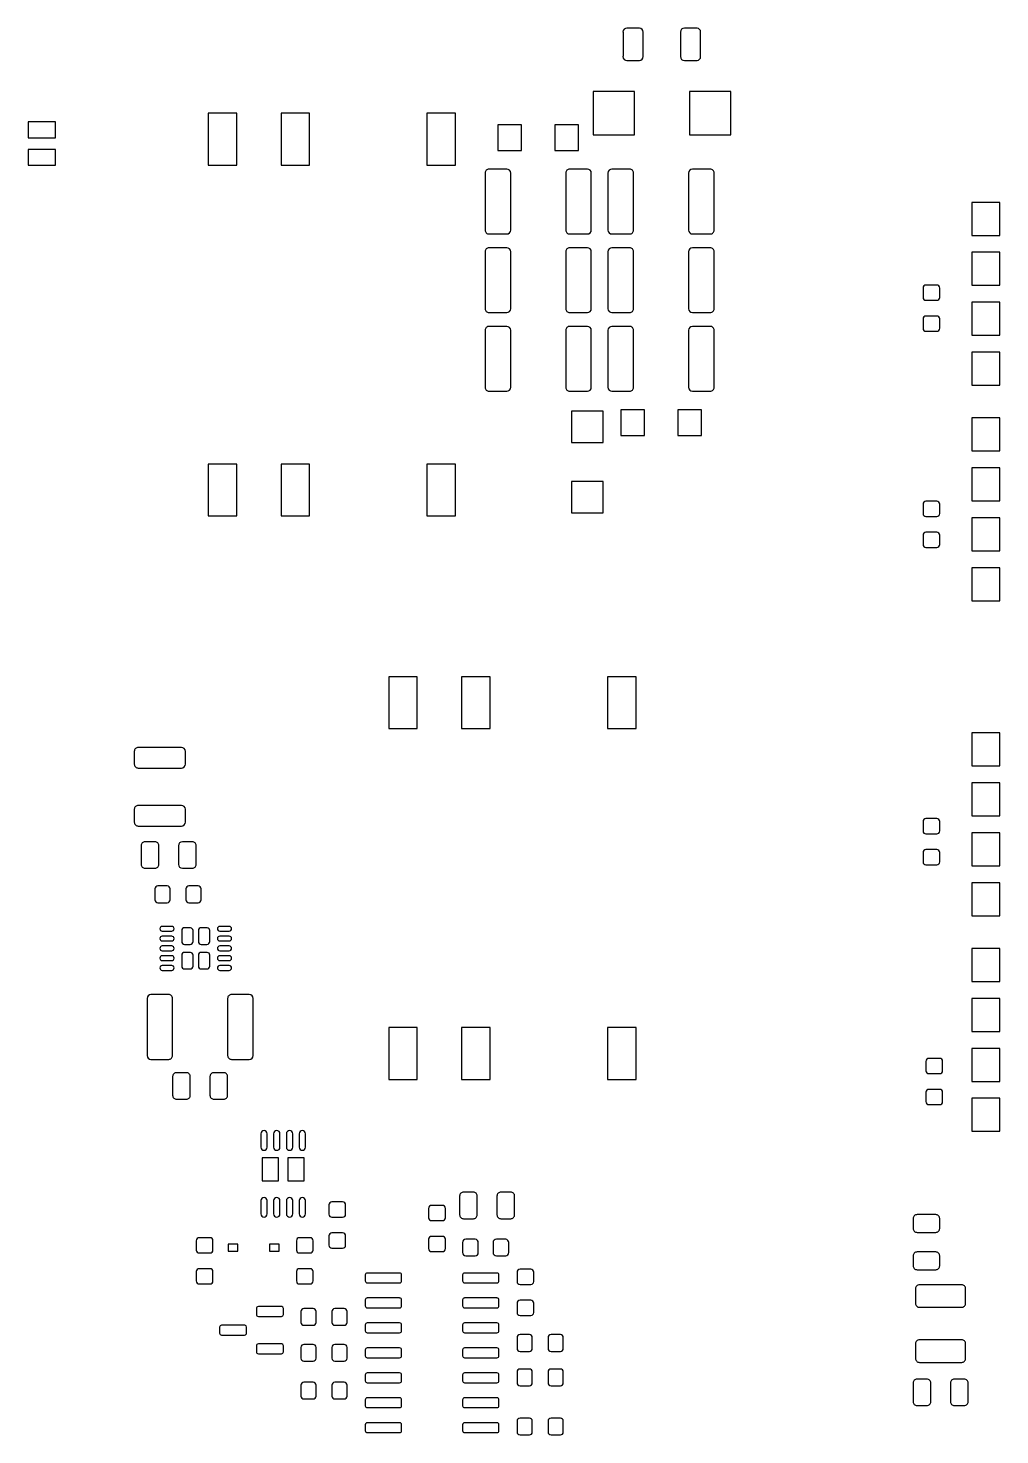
# Model space of a CAD drawing. Extents: x -210 to 210, y -160 to 160.
# Drawn here: x -102.7 to -53.3, y -81.5 to -9.9 of the extents above; entities that cross this region are included whole.
import ezdxf

# ---------------------------------------------------------------- set-up
doc = ezdxf.new("R2010")
doc.units = 0
doc.header["$MEASUREMENT"] = 0
doc.layers.get('0').update_dxf_attribs({"linetype": 'CONTINUOUS'})

msp = doc.modelspace()

# ---------------------------------------------------------------- linework, layer by layer
for points in [[(-71.612002, -9.925001), (-72.237998, -9.925001), (-72.237998, -9.925001, 0.41349), (-72.438003, -10.125), (-72.438003, -10.125), (-72.437002, -10.126), (-72.437002, -10.126), (-72.437002, -11.356), (-72.437002, -11.356, 0.023742), (-72.438003, -11.375), (-72.438003, -11.375, 0.413491), (-72.237998, -11.575), (-72.237998, -11.575), (-71.612002, -11.575), (-71.612002, -11.575), (-71.593003, -11.574), (-71.593003, -11.574, 0.385893), (-71.413003, -11.375), (-71.413003, -11.375), (-71.411997, -11.375), (-71.411997, -11.375), (-71.411997, -10.125), (-71.411997, -10.125), (-71.413003, -10.125), (-71.413003, -10.125, 0.385892), (-71.593003, -9.926), (-71.593003, -9.926), (-71.612002, -9.925001)], [(-68.686997, -9.925001), (-69.312998, -9.925001), (-69.312998, -9.925001, 0.413483), (-69.513003, -10.125), (-69.513003, -10.125), (-69.512002, -10.126), (-69.512002, -10.126), (-69.512002, -11.356), (-69.512002, -11.356, 0.023742), (-69.513003, -11.375), (-69.513003, -11.375, 0.413484), (-69.312998, -11.575), (-69.312998, -11.575), (-68.686997, -11.575), (-68.686997, -11.575), (-68.667998, -11.574), (-68.667998, -11.574, 0.385879), (-68.488003, -11.375), (-68.488003, -11.375), (-68.487002, -11.375), (-68.487002, -11.375), (-68.487002, -10.125), (-68.487002, -10.125), (-68.488003, -10.125), (-68.488003, -10.125, 0.385878), (-68.667998, -9.926), (-68.667998, -9.926), (-68.686997, -9.925001)], [(-78.148999, -17.3, 0.413628), (-78.349004, -17.100001), (-78.349004, -17.100001), (-79.25, -17.100001), (-79.25, -17.100001, 0.414801), (-79.449995, -17.3), (-79.449995, -17.3), (-79.449995, -20.199999), (-79.449995, -20.199999, 0.414802), (-79.25, -20.400001), (-79.25, -20.400001), (-78.349004, -20.400001), (-78.349004, -20.400001, 0.41363), (-78.148999, -20.199999), (-78.148999, -20.199999), (-78.148999, -17.3)], [(-74.049004, -17.3, 0.413476), (-74.248999, -17.100001), (-74.248999, -17.100001), (-75.15, -17.100001), (-75.15, -17.100001, 0.414944), (-75.35, -17.3), (-75.35, -17.3), (-75.35, -20.199999), (-75.35, -20.199999, 0.414948), (-75.15, -20.400001), (-75.15, -20.400001), (-74.248999, -20.400001), (-74.248999, -20.400001, 0.413478), (-74.049004, -20.199999), (-74.049004, -20.199999), (-74.049004, -17.3)], [(-71.900005, -17.3, 0.414944), (-72.1, -17.100001), (-72.1, -17.100001), (-73.000996, -17.100001), (-73.000996, -17.100001, 0.413491), (-73.201001, -17.3), (-73.201001, -17.3), (-73.201001, -20.199999), (-73.201001, -20.199999, 0.413492), (-73.000996, -20.400001), (-73.000996, -20.400001), (-72.1, -20.400001), (-72.1, -20.400001, 0.414948), (-71.900005, -20.199999), (-71.900005, -20.199999), (-71.900005, -17.3)], [(-67.801001, -17.3, 0.414951), (-68.001001, -17.100001), (-68.001001, -17.100001), (-68.902002, -17.100001), (-68.902002, -17.100001, 0.413476), (-69.101997, -17.3), (-69.101997, -17.3), (-69.101997, -20.199999), (-69.101997, -20.199999, 0.413478), (-68.902002, -20.400001), (-68.902002, -20.400001), (-68.001001, -20.400001), (-68.001001, -20.400001, 0.414955), (-67.801001, -20.199999), (-67.801001, -20.199999), (-67.801001, -17.3)], [(-78.148999, -21.3, 0.413628), (-78.349004, -21.1), (-78.349004, -21.1), (-79.25, -21.1), (-79.25, -21.1, 0.414801), (-79.449995, -21.3), (-79.449995, -21.3), (-79.449995, -24.2), (-79.449995, -24.2, 0.414801), (-79.25, -24.4), (-79.25, -24.4), (-78.349004, -24.4), (-78.349004, -24.4, 0.413628), (-78.148999, -24.2), (-78.148999, -24.2), (-78.148999, -21.3)], [(-74.049004, -21.3, 0.413475), (-74.248999, -21.1), (-74.248999, -21.1), (-75.15, -21.1), (-75.15, -21.1, 0.414948), (-75.35, -21.3), (-75.35, -21.3), (-75.35, -24.2), (-75.35, -24.2, 0.414944), (-75.15, -24.4), (-75.15, -24.4), (-74.248999, -24.4), (-74.248999, -24.4, 0.413478), (-74.049004, -24.2), (-74.049004, -24.2), (-74.049004, -21.3)], [(-71.900005, -21.3, 0.414948), (-72.1, -21.1), (-72.1, -21.1), (-73.000996, -21.1), (-73.000996, -21.1, 0.413489), (-73.201001, -21.3), (-73.201001, -21.3), (-73.201001, -24.2), (-73.201001, -24.2, 0.413492), (-73.000996, -24.4), (-73.000996, -24.4), (-72.1, -24.4), (-72.1, -24.4, 0.414944), (-71.900005, -24.2), (-71.900005, -24.2), (-71.900005, -21.3)], [(-67.801001, -21.3, 0.414955), (-68.001001, -21.1), (-68.001001, -21.1), (-68.902002, -21.1), (-68.902002, -21.1, 0.413475), (-69.101997, -21.3), (-69.101997, -21.3), (-69.101997, -24.2), (-69.101997, -24.2, 0.413478), (-68.902002, -24.4), (-68.902002, -24.4), (-68.001001, -24.4), (-68.001001, -24.4, 0.414951), (-67.801001, -24.2), (-67.801001, -24.2), (-67.801001, -21.3)], [(-56.325, -23.15, 0.415188), (-56.475, -23), (-56.475, -23), (-57.025, -23), (-57.025, -23, 0.415188), (-57.175, -23.15), (-57.175, -23.15), (-57.175, -23.625), (-57.175, -23.625, 0.413243), (-57.025, -23.775), (-57.025, -23.775), (-56.475, -23.775), (-56.475, -23.775, 0.413234), (-56.325, -23.625), (-56.325, -23.625), (-56.325, -23.15)], [(-56.325, -24.725, 0.415188), (-56.475, -24.575), (-56.475, -24.575), (-57.025, -24.575), (-57.025, -24.575, 0.415188), (-57.175, -24.725), (-57.175, -24.725), (-57.175, -25.2), (-57.175, -25.2, 0.413243), (-57.025, -25.35), (-57.025, -25.35), (-56.475, -25.35), (-56.475, -25.35, 0.413234), (-56.325, -25.2), (-56.325, -25.2), (-56.325, -24.725)], [(-78.148999, -25.3, 0.413628), (-78.349004, -25.1), (-78.349004, -25.1), (-79.25, -25.1), (-79.25, -25.1, 0.414801), (-79.449995, -25.3), (-79.449995, -25.3), (-79.449995, -28.2), (-79.449995, -28.2, 0.414801), (-79.25, -28.4), (-79.25, -28.4), (-78.349004, -28.4), (-78.349004, -28.4, 0.413628), (-78.148999, -28.2), (-78.148999, -28.2), (-78.148999, -25.3)], [(-74.049004, -25.3, 0.413478), (-74.248999, -25.1), (-74.248999, -25.1), (-75.15, -25.1), (-75.15, -25.1, 0.414944), (-75.35, -25.3), (-75.35, -25.3), (-75.35, -28.2), (-75.35, -28.2, 0.414944), (-75.15, -28.4), (-75.15, -28.4), (-74.248999, -28.4), (-74.248999, -28.4, 0.413475), (-74.049004, -28.2), (-74.049004, -28.2), (-74.049004, -25.3)], [(-71.900005, -25.3, 0.414944), (-72.1, -25.1), (-72.1, -25.1), (-73.000996, -25.1), (-73.000996, -25.1, 0.413492), (-73.201001, -25.3), (-73.201001, -25.3), (-73.201001, -28.2), (-73.201001, -28.2, 0.413489), (-73.000996, -28.4), (-73.000996, -28.4), (-72.1, -28.4), (-72.1, -28.4, 0.414944), (-71.900005, -28.2), (-71.900005, -28.2), (-71.900005, -25.3)], [(-67.801001, -25.3, 0.414951), (-68.001001, -25.1), (-68.001001, -25.1), (-68.902002, -25.1), (-68.902002, -25.1, 0.413478), (-69.101997, -25.3), (-69.101997, -25.3), (-69.101997, -28.2), (-69.101997, -28.2, 0.413475), (-68.902002, -28.4), (-68.902002, -28.4), (-68.001001, -28.4), (-68.001001, -28.4, 0.414951), (-67.801001, -28.2), (-67.801001, -28.2), (-67.801001, -25.3)], [(-56.325, -34.15, 0.415188), (-56.475, -33.999998), (-56.475, -33.999998), (-57.025, -33.999998), (-57.025, -33.999998, 0.415188), (-57.175, -34.15), (-57.175, -34.15), (-57.175, -34.625002), (-57.175, -34.625002, 0.413224), (-57.025, -34.775), (-57.025, -34.775), (-56.475, -34.775), (-56.475, -34.775, 0.413215), (-56.325, -34.625002), (-56.325, -34.625002), (-56.325, -34.15)], [(-56.325, -35.725002, 0.415193), (-56.475, -35.574998), (-56.475, -35.574998), (-57.025, -35.574998), (-57.025, -35.574998, 0.415193), (-57.175, -35.725002), (-57.175, -35.725002), (-57.175, -36.199998), (-57.175, -36.199998, 0.413243), (-57.025, -36.35), (-57.025, -36.35), (-56.475, -36.35), (-56.475, -36.35, 0.413234), (-56.325, -36.199998), (-56.325, -36.199998), (-56.325, -35.725002)], [(-94.7, -46.725, 0.414071), (-94.9, -46.525), (-94.9, -46.525), (-97.1, -46.525), (-97.1, -46.525, 0.414357), (-97.3, -46.725), (-97.3, -46.725), (-97.3, -47.375), (-97.3, -47.375, 0.414357), (-97.1, -47.575), (-97.1, -47.575), (-94.9, -47.575), (-94.9, -47.575, 0.414071), (-94.7, -47.375), (-94.7, -47.375), (-94.7, -46.725)], [(-94.7, -49.675, 0.414071), (-94.9, -49.475), (-94.9, -49.475), (-97.1, -49.475), (-97.1, -49.475, 0.414357), (-97.3, -49.675), (-97.3, -49.675), (-97.3, -50.325), (-97.3, -50.325, 0.414357), (-97.1, -50.525), (-97.1, -50.525), (-94.9, -50.525), (-94.9, -50.525, 0.414071), (-94.7, -50.325), (-94.7, -50.325), (-94.7, -49.675)], [(-56.325, -50.298999, 0.413234), (-56.475, -50.148999), (-56.475, -50.148999), (-57.025, -50.148999), (-57.025, -50.148999, 0.413243), (-57.175, -50.298999), (-57.175, -50.298999), (-57.175, -50.773999), (-57.175, -50.773999, 0.415188), (-57.025, -50.923999), (-57.025, -50.923999), (-56.475, -50.923999), (-56.475, -50.923999, 0.415188), (-56.325, -50.773999), (-56.325, -50.773999), (-56.325, -50.298999)], [(-96.05, -51.525, 0.414214), (-96.25, -51.325), (-96.25, -51.325), (-96.75, -51.325), (-96.75, -51.325, 0.414214), (-96.95, -51.525), (-96.95, -51.525), (-96.95, -52.460996), (-96.95, -52.460996, 0.017489), (-96.95, -52.475), (-96.95, -52.475, 0.414214), (-96.75, -52.675), (-96.75, -52.675), (-96.25, -52.675), (-96.25, -52.675, 0.414214), (-96.05, -52.475), (-96.05, -52.475, 0.017488), (-96.05, -52.460996), (-96.05, -52.460996), (-96.05, -51.525)], [(-94.15, -51.525, 0.414364), (-94.35, -51.325), (-94.35, -51.325), (-94.85, -51.325), (-94.85, -51.325, 0.414071), (-95.05, -51.525), (-95.05, -51.525), (-95.05, -52.460996), (-95.05, -52.460996, 0.01748), (-95.05, -52.475), (-95.05, -52.475, 0.414071), (-94.85, -52.675), (-94.85, -52.675), (-94.35, -52.675), (-94.35, -52.675, 0.414357), (-94.15, -52.475), (-94.15, -52.475, 0.017497), (-94.15, -52.460996), (-94.15, -52.460996), (-94.15, -51.525)], [(-56.325, -51.875, 0.415188), (-56.475, -51.725), (-56.475, -51.725), (-57.025, -51.725), (-57.025, -51.725, 0.415188), (-57.175, -51.875), (-57.175, -51.875), (-57.175, -52.35), (-57.175, -52.35, 0.413243), (-57.025, -52.5), (-57.025, -52.5), (-56.475, -52.5), (-56.475, -52.5, 0.413234), (-56.325, -52.35), (-56.325, -52.35), (-56.325, -51.875)], [(-95.475, -53.725, 0.415581), (-95.625, -53.575), (-95.625, -53.575), (-96.1, -53.575), (-96.1, -53.575, 0.414404), (-96.25, -53.725), (-96.25, -53.725), (-96.25, -54.275), (-96.25, -54.275, 0.412845), (-96.1, -54.425), (-96.1, -54.425), (-95.625, -54.425), (-95.625, -54.425, 0.414042), (-95.475, -54.275), (-95.475, -54.275), (-95.475, -53.725)], [(-93.9, -53.725, 0.415581), (-94.05, -53.575), (-94.05, -53.575), (-94.525, -53.575), (-94.525, -53.575, 0.414404), (-94.675, -53.725), (-94.675, -53.725), (-94.675, -54.275), (-94.675, -54.275, 0.412845), (-94.525, -54.425), (-94.525, -54.425), (-94.05, -54.425), (-94.05, -54.425, 0.414023), (-93.9, -54.275), (-93.9, -54.275), (-93.9, -53.725)], [(-95.394004, -55.87, 0.414214), (-95.274004, -55.75), (-95.274004, -55.75, 0.414214), (-95.394004, -55.63), (-95.394004, -55.63), (-95.88, -55.63), (-95.88, -55.63, 0.414214), (-96, -55.75), (-96, -55.75, 0.414214), (-95.88, -55.87), (-95.88, -55.87), (-95.394004, -55.87)], [(-94.455, -55.702002), (-94.745, -55.702002), (-94.745, -55.702002, 0.412383), (-94.889004, -55.845996), (-94.889004, -55.845996, 0.008562), (-94.889004, -55.851001), (-94.889004, -55.851001, 0.010258), (-94.889004, -55.856997), (-94.889004, -55.856997), (-94.887998, -55.858003), (-94.887998, -55.858003), (-94.887998, -56.383999), (-94.887998, -56.383999, 0.02835), (-94.889004, -56.401001), (-94.889004, -56.401001, 0.004987), (-94.889004, -56.403999), (-94.889004, -56.403999, 0.414214), (-94.743994, -56.547998), (-94.743994, -56.547998, 0.026149), (-94.728994, -56.547002), (-94.728994, -56.547002), (-94.470996, -56.547002), (-94.470996, -56.547002, 0.027596), (-94.455, -56.547998), (-94.455, -56.547998, 0.412817), (-94.310996, -56.403999), (-94.310996, -56.403999), (-94.310996, -55.845996), (-94.310996, -55.845996, 0.382264), (-94.44, -55.702998), (-94.44, -55.702998), (-94.455, -55.702002)], [(-93.605, -55.702002), (-93.895, -55.702002), (-93.895, -55.702002, 0.41258), (-94.039004, -55.845996), (-94.039004, -55.845996, 0.008562), (-94.039004, -55.851001), (-94.039004, -55.851001, 0.010258), (-94.039004, -55.856997), (-94.039004, -55.856997), (-94.037998, -55.858003), (-94.037998, -55.858003), (-94.037998, -56.383999), (-94.037998, -56.383999, 0.02835), (-94.039004, -56.401001), (-94.039004, -56.401001, 0.004987), (-94.039004, -56.403999), (-94.039004, -56.403999, 0.414214), (-93.893994, -56.547998), (-93.893994, -56.547998, 0.026134), (-93.879004, -56.547002), (-93.879004, -56.547002), (-93.620996, -56.547002), (-93.620996, -56.547002, 0.027596), (-93.605, -56.547998), (-93.605, -56.547998, 0.41259), (-93.460996, -56.403999), (-93.460996, -56.403999), (-93.460996, -55.845996), (-93.460996, -55.845996, 0.382063), (-93.59, -55.702998), (-93.59, -55.702998), (-93.605, -55.702002)], [(-92.469004, -55.87, 0.414214), (-92.349004, -55.75), (-92.349004, -55.75, 0.414214), (-92.469004, -55.63), (-92.469004, -55.63), (-92.955, -55.63), (-92.955, -55.63, 0.414214), (-93.075, -55.75), (-93.075, -55.75, 0.414214), (-92.955, -55.87), (-92.955, -55.87), (-92.469004, -55.87)], [(-95.394004, -56.37, 0.414214), (-95.274004, -56.25), (-95.274004, -56.25, 0.414214), (-95.394004, -56.13), (-95.394004, -56.13), (-95.88, -56.13), (-95.88, -56.13, 0.414214), (-96, -56.25), (-96, -56.25, 0.414214), (-95.88, -56.37), (-95.88, -56.37), (-95.394004, -56.37)], [(-92.469004, -56.37, 0.414214), (-92.349004, -56.25), (-92.349004, -56.25, 0.414214), (-92.469004, -56.13), (-92.469004, -56.13), (-92.955, -56.13), (-92.955, -56.13, 0.414214), (-93.075, -56.25), (-93.075, -56.25, 0.414214), (-92.955, -56.37), (-92.955, -56.37), (-92.469004, -56.37)], [(-95.394004, -56.868999, 0.414214), (-95.274004, -56.748999), (-95.274004, -56.748999, 0.414214), (-95.394004, -56.628999), (-95.394004, -56.628999), (-95.88, -56.628999), (-95.88, -56.628999, 0.414214), (-96, -56.748999), (-96, -56.748999, 0.414214), (-95.88, -56.868999), (-95.88, -56.868999), (-95.394004, -56.868999)], [(-95.394004, -57.368999, 0.414214), (-95.274004, -57.248999), (-95.274004, -57.248999, 0.414214), (-95.394004, -57.128999), (-95.394004, -57.128999), (-95.88, -57.128999), (-95.88, -57.128999, 0.414214), (-96, -57.248999), (-96, -57.248999, 0.414214), (-95.88, -57.368999), (-95.88, -57.368999), (-95.394004, -57.368999)], [(-94.455, -56.952002), (-94.743994, -56.952002), (-94.743994, -56.952002), (-94.743994, -56.952998), (-94.743994, -56.952998), (-94.745, -56.952998), (-94.745, -56.952998, 0.412383), (-94.889004, -57.096997), (-94.889004, -57.096997, 0.010274), (-94.889004, -57.103003), (-94.889004, -57.103003, 0.008545), (-94.889004, -57.107998), (-94.889004, -57.107998), (-94.887998, -57.108999), (-94.887998, -57.108999), (-94.887998, -57.635), (-94.887998, -57.635, 0.02856), (-94.889004, -57.652002), (-94.889004, -57.652002, 0.003346), (-94.889004, -57.653999), (-94.889004, -57.653999, 0.415852), (-94.743994, -57.797998), (-94.743994, -57.797998), (-94.455, -57.797998), (-94.455, -57.797998, 0.412817), (-94.310996, -57.653999), (-94.310996, -57.653999), (-94.310996, -57.096997), (-94.310996, -57.096997, 0.382419), (-94.44, -56.953999), (-94.44, -56.953999), (-94.455, -56.952998), (-94.455, -56.952998), (-94.455, -56.952002)], [(-93.605, -56.952002), (-93.893994, -56.952002), (-93.893994, -56.952002), (-93.893994, -56.952998), (-93.893994, -56.952998), (-93.895, -56.952998), (-93.895, -56.952998, 0.41258), (-94.039004, -57.096997), (-94.039004, -57.096997, 0.010274), (-94.039004, -57.103003), (-94.039004, -57.103003, 0.008545), (-94.039004, -57.107998), (-94.039004, -57.107998), (-94.037998, -57.108999), (-94.037998, -57.108999), (-94.037998, -57.635), (-94.037998, -57.635, 0.028542), (-94.039004, -57.652002), (-94.039004, -57.652002, 0.003344), (-94.039004, -57.653999), (-94.039004, -57.653999, 0.415852), (-93.893994, -57.797998), (-93.893994, -57.797998), (-93.605, -57.797998), (-93.605, -57.797998, 0.41259), (-93.460996, -57.653999), (-93.460996, -57.653999), (-93.460996, -57.096997), (-93.460996, -57.096997, 0.382237), (-93.59, -56.953999), (-93.59, -56.953999), (-93.605, -56.952998), (-93.605, -56.952998), (-93.605, -56.952002)], [(-92.469004, -56.868999, 0.414214), (-92.349004, -56.748999), (-92.349004, -56.748999, 0.414214), (-92.469004, -56.628999), (-92.469004, -56.628999), (-92.955, -56.628999), (-92.955, -56.628999, 0.414214), (-93.075, -56.748999), (-93.075, -56.748999, 0.414214), (-92.955, -56.868999), (-92.955, -56.868999), (-92.469004, -56.868999)], [(-92.469004, -57.368999, 0.414214), (-92.349004, -57.248999), (-92.349004, -57.248999, 0.414214), (-92.469004, -57.128999), (-92.469004, -57.128999), (-92.955, -57.128999), (-92.955, -57.128999, 0.414214), (-93.075, -57.248999), (-93.075, -57.248999, 0.414214), (-92.955, -57.368999), (-92.955, -57.368999), (-92.469004, -57.368999)], [(-95.394004, -57.868999, 0.414214), (-95.274004, -57.748999), (-95.274004, -57.748999, 0.414214), (-95.394004, -57.628999), (-95.394004, -57.628999), (-95.88, -57.628999), (-95.88, -57.628999, 0.414214), (-96, -57.748999), (-96, -57.748999, 0.414214), (-95.88, -57.868999), (-95.88, -57.868999), (-95.394004, -57.868999)], [(-92.469004, -57.868999, 0.414214), (-92.349004, -57.748999), (-92.349004, -57.748999, 0.414214), (-92.469004, -57.628999), (-92.469004, -57.628999), (-92.955, -57.628999), (-92.955, -57.628999, 0.414214), (-93.075, -57.748999), (-93.075, -57.748999, 0.414214), (-92.955, -57.868999), (-92.955, -57.868999), (-92.469004, -57.868999)], [(-95.35, -59.3, 0.414808), (-95.55, -59.1), (-95.55, -59.1), (-96.450996, -59.1), (-96.450996, -59.1, 0.413635), (-96.651006, -59.3), (-96.651006, -59.3), (-96.651006, -62.2), (-96.651006, -62.2, 0.413635), (-96.450996, -62.4), (-96.450996, -62.4), (-95.55, -62.4), (-95.55, -62.4, 0.414808), (-95.35, -62.2), (-95.35, -62.2), (-95.35, -59.3)], [(-91.248994, -59.3, 0.413478), (-91.449004, -59.1), (-91.449004, -59.1), (-92.35, -59.1), (-92.35, -59.1, 0.414958), (-92.55, -59.3), (-92.55, -59.3), (-92.55, -62.2), (-92.55, -62.2, 0.414951), (-92.35, -62.4), (-92.35, -62.4), (-91.449004, -62.4), (-91.449004, -62.4, 0.413478), (-91.248994, -62.2), (-91.248994, -62.2), (-91.248994, -59.3)], [(-56.175, -62.5, 0.415188), (-56.325, -62.35), (-56.325, -62.35), (-56.875, -62.35), (-56.875, -62.35, 0.415188), (-57.025, -62.5), (-57.025, -62.5), (-57.025, -62.974995), (-57.025, -62.974995, 0.413243), (-56.875, -63.125), (-56.875, -63.125), (-56.325, -63.125), (-56.325, -63.125, 0.413253), (-56.175, -62.974995), (-56.175, -62.974995), (-56.175, -62.5)], [(-94.45, -63.275, 0.414214), (-94.65, -63.075), (-94.65, -63.075), (-95.15, -63.075), (-95.15, -63.075, 0.414214), (-95.35, -63.275), (-95.35, -63.275), (-95.35, -64.211006), (-95.35, -64.211006, 0.017482), (-95.35, -64.225005), (-95.35, -64.225005, 0.414214), (-95.15, -64.425), (-95.15, -64.425), (-94.65, -64.425), (-94.65, -64.425, 0.414214), (-94.45, -64.225005), (-94.45, -64.225005, 0.017483), (-94.45, -64.211006), (-94.45, -64.211006), (-94.45, -63.275)], [(-92.55, -63.275, 0.414214), (-92.75, -63.075), (-92.75, -63.075), (-93.25, -63.075), (-93.25, -63.075, 0.414214), (-93.45, -63.275), (-93.45, -63.275), (-93.45, -64.211006), (-93.45, -64.211006, 0.017483), (-93.45, -64.225005), (-93.45, -64.225005, 0.414214), (-93.25, -64.425), (-93.25, -64.425), (-92.75, -64.425), (-92.75, -64.425, 0.414214), (-92.55, -64.225005), (-92.55, -64.225005, 0.017482), (-92.55, -64.211006), (-92.55, -64.211006), (-92.55, -63.275)], [(-56.175, -64.075, 0.415198), (-56.325, -63.925), (-56.325, -63.925), (-56.875, -63.925), (-56.875, -63.925, 0.415198), (-57.025, -64.075), (-57.025, -64.075), (-57.025, -64.549995), (-57.025, -64.549995, 0.413243), (-56.875, -64.7), (-56.875, -64.7), (-56.325, -64.7), (-56.325, -64.7, 0.413253), (-56.175, -64.549995), (-56.175, -64.549995), (-56.175, -64.075)], [(-90.54, -66.184995, 0.414214), (-90.7, -66.024995), (-90.7, -66.024995, 0.414214), (-90.86, -66.184995), (-90.86, -66.184995), (-90.86, -66.864995), (-90.86, -66.864995, 0.414214), (-90.7, -67.025), (-90.7, -67.025, 0.414214), (-90.54, -66.864995), (-90.54, -66.864995), (-90.54, -66.184995)], [(-89.89, -66.184995, 0.414214), (-90.05, -66.024995), (-90.05, -66.024995, 0.414214), (-90.21, -66.184995), (-90.21, -66.184995), (-90.21, -66.864995), (-90.21, -66.864995, 0.414214), (-90.05, -67.025), (-90.05, -67.025, 0.414214), (-89.89, -66.864995), (-89.89, -66.864995), (-89.89, -66.184995)], [(-89.24, -66.184995, 0.414214), (-89.4, -66.024995), (-89.4, -66.024995, 0.414214), (-89.56, -66.184995), (-89.56, -66.184995), (-89.56, -66.864995), (-89.56, -66.864995, 0.414214), (-89.4, -67.025), (-89.4, -67.025, 0.414214), (-89.24, -66.864995), (-89.24, -66.864995), (-89.24, -66.184995)], [(-88.59, -66.184995, 0.414214), (-88.75, -66.024995), (-88.75, -66.024995, 0.414214), (-88.91, -66.184995), (-88.91, -66.184995), (-88.91, -66.864995), (-88.91, -66.864995, 0.414214), (-88.75, -67.025), (-88.75, -67.025, 0.414214), (-88.59, -66.864995), (-88.59, -66.864995), (-88.59, -66.184995)], [(-90.54, -69.585005, 0.414214), (-90.7, -69.425), (-90.7, -69.425, 0.414214), (-90.86, -69.585005), (-90.86, -69.585005), (-90.86, -70.265005), (-90.86, -70.265005, 0.414214), (-90.7, -70.424995), (-90.7, -70.424995, 0.414214), (-90.54, -70.265005), (-90.54, -70.265005), (-90.54, -69.585005)], [(-89.89, -69.585005, 0.414214), (-90.05, -69.425), (-90.05, -69.425, 0.414214), (-90.21, -69.585005), (-90.21, -69.585005), (-90.21, -70.265005), (-90.21, -70.265005, 0.414214), (-90.05, -70.424995), (-90.05, -70.424995, 0.414214), (-89.89, -70.265005), (-89.89, -70.265005), (-89.89, -69.585005)], [(-89.24, -69.585005, 0.414214), (-89.4, -69.425), (-89.4, -69.425, 0.414214), (-89.56, -69.585005), (-89.56, -69.585005), (-89.56, -70.265005), (-89.56, -70.265005, 0.414214), (-89.4, -70.424995), (-89.4, -70.424995, 0.414214), (-89.24, -70.265005), (-89.24, -70.265005), (-89.24, -69.585005)], [(-88.59, -69.585005, 0.414214), (-88.75, -69.425), (-88.75, -69.425, 0.414214), (-88.91, -69.585005), (-88.91, -69.585005), (-88.91, -70.265005), (-88.91, -70.265005, 0.414214), (-88.75, -70.424995), (-88.75, -70.424995, 0.414214), (-88.59, -70.265005), (-88.59, -70.265005), (-88.59, -69.585005)], [(-79.850005, -69.355005, 0.414371), (-80.05, -69.155), (-80.05, -69.155), (-80.55, -69.155), (-80.55, -69.155, 0.414214), (-80.750005, -69.355005), (-80.750005, -69.355005), (-80.750005, -70.290996), (-80.750005, -70.290996, 0.017483), (-80.750005, -70.304995), (-80.750005, -70.304995, 0.414214), (-80.55, -70.505), (-80.55, -70.505), (-80.05, -70.505), (-80.05, -70.505, 0.414371), (-79.850005, -70.304995), (-79.850005, -70.304995, 0.017492), (-79.850005, -70.290996), (-79.850005, -70.290996), (-79.850005, -69.355005)], [(-77.95, -69.355005, 0.414214), (-78.149995, -69.155), (-78.149995, -69.155), (-78.65, -69.155), (-78.65, -69.155, 0.414214), (-78.85, -69.355005), (-78.85, -69.355005), (-78.85, -70.290996), (-78.85, -70.290996, 0.017483), (-78.85, -70.304995), (-78.85, -70.304995, 0.414214), (-78.65, -70.505), (-78.65, -70.505), (-78.149995, -70.505), (-78.149995, -70.505, 0.414214), (-77.95, -70.304995), (-77.95, -70.304995, 0.017483), (-77.95, -70.290996), (-77.95, -70.290996), (-77.95, -69.355005)], [(-86.55, -69.804995, 0.415188), (-86.7, -69.655), (-86.7, -69.655), (-87.25, -69.655), (-87.25, -69.655, 0.415169), (-87.4, -69.804995), (-87.4, -69.804995), (-87.4, -70.28), (-87.4, -70.28, 0.413224), (-87.25, -70.430005), (-87.25, -70.430005), (-86.7, -70.430005), (-86.7, -70.430005, 0.413224), (-86.55, -70.28), (-86.55, -70.28), (-86.55, -69.804995)], [(-81.474995, -69.980005, 0.415178), (-81.625, -69.83), (-81.625, -69.83), (-82.175, -69.83), (-82.175, -69.83, 0.415188), (-82.325, -69.980005), (-82.325, -69.980005), (-82.325, -70.455), (-82.325, -70.455, 0.413224), (-82.175, -70.605), (-82.175, -70.605), (-81.625, -70.605), (-81.625, -70.605, 0.413224), (-81.474995, -70.455), (-81.474995, -70.455), (-81.474995, -69.980005)], [(-56.325, -70.5, 0.414214), (-56.525, -70.3), (-56.525, -70.3), (-57.475, -70.3), (-57.475, -70.3, 0.414214), (-57.675, -70.5), (-57.675, -70.5), (-57.675, -71), (-57.675, -71, 0.414214), (-57.475, -71.2), (-57.475, -71.2), (-56.525, -71.2), (-56.525, -71.2, 0.414214), (-56.325, -71), (-56.325, -71), (-56.325, -70.5)], [(-93.3, -71.625, 0.415389), (-93.45, -71.475), (-93.45, -71.475), (-94, -71.475), (-94, -71.475, 0.414997), (-94.15, -71.625), (-94.15, -71.625), (-94.15, -72.1), (-94.15, -72.1, 0.413044), (-94, -72.25), (-94, -72.25), (-93.45, -72.25), (-93.45, -72.25, 0.413424), (-93.3, -72.1), (-93.3, -72.1), (-93.3, -71.625)], [(-88.2, -71.625, 0.415016), (-88.35, -71.475), (-88.35, -71.475), (-88.9, -71.475), (-88.9, -71.475, 0.415389), (-89.05, -71.625), (-89.05, -71.625), (-89.05, -72.1), (-89.05, -72.1, 0.413424), (-88.9, -72.25), (-88.9, -72.25), (-88.35, -72.25), (-88.35, -72.25, 0.413044), (-88.2, -72.1), (-88.2, -72.1), (-88.2, -71.625)], [(-86.55, -71.379995, 0.415188), (-86.7, -71.23), (-86.7, -71.23), (-87.25, -71.23), (-87.25, -71.23, 0.415169), (-87.4, -71.379995), (-87.4, -71.379995), (-87.4, -71.855), (-87.4, -71.855, 0.413224), (-87.25, -72.004995), (-87.25, -72.004995), (-86.7, -72.004995), (-86.7, -72.004995, 0.413224), (-86.55, -71.855), (-86.55, -71.855), (-86.55, -71.379995)], [(-81.474995, -71.555005, 0.415178), (-81.625, -71.405), (-81.625, -71.405), (-82.175, -71.405), (-82.175, -71.405, 0.415188), (-82.325, -71.555005), (-82.325, -71.555005), (-82.325, -72.03), (-82.325, -72.03, 0.413224), (-82.175, -72.180005), (-82.175, -72.180005), (-81.625, -72.180005), (-81.625, -72.180005, 0.413224), (-81.474995, -72.03), (-81.474995, -72.03), (-81.474995, -71.555005)], [(-79.974004, -71.549995), (-80.425, -71.549995), (-80.425, -71.549995, 0.412715), (-80.6, -71.725005), (-80.6, -71.725005), (-80.599004, -71.726001), (-80.599004, -71.726001), (-80.599004, -72.212002), (-80.599004, -72.212002, 0.018553), (-80.599004, -72.224995), (-80.599004, -72.224995, 0.41271), (-80.425, -72.399995), (-80.425, -72.399995), (-79.974004, -72.399995), (-79.974004, -72.399995), (-79.954995, -72.398999), (-79.954995, -72.398999, 0.382545), (-79.8, -72.224995), (-79.8, -72.224995), (-79.798994, -72.224995), (-79.798994, -72.224995), (-79.798994, -71.725005), (-79.798994, -71.725005), (-79.8, -71.725005), (-79.8, -71.725005, 0.382545), (-79.954995, -71.551001), (-79.954995, -71.551001), (-79.974004, -71.549995)], [(-78.423999, -71.549995), (-78.875, -71.549995), (-78.875, -71.549995, 0.412544), (-79.049995, -71.725005), (-79.049995, -71.725005), (-79.048999, -71.726001), (-79.048999, -71.726001), (-79.048999, -72.212002), (-79.048999, -72.212002, 0.018543), (-79.048999, -72.224995), (-79.048999, -72.224995, 0.412555), (-78.875, -72.399995), (-78.875, -72.399995), (-78.423999, -72.399995), (-78.423999, -72.399995), (-78.405, -72.398999), (-78.405, -72.398999, 0.38272), (-78.25, -72.224995), (-78.25, -72.224995), (-78.248999, -72.224995), (-78.248999, -72.224995), (-78.248999, -71.725005), (-78.248999, -71.725005), (-78.25, -71.725005), (-78.25, -71.725005, 0.38272), (-78.405, -71.551001), (-78.405, -71.551001), (-78.423999, -71.549995)], [(-56.325, -72.399995, 0.414214), (-56.525, -72.2), (-56.525, -72.2), (-57.475, -72.2), (-57.475, -72.2, 0.414214), (-57.675, -72.399995), (-57.675, -72.399995), (-57.675, -72.899995), (-57.675, -72.899995, 0.414214), (-57.475, -73.1), (-57.475, -73.1), (-56.525, -73.1), (-56.525, -73.1, 0.414214), (-56.325, -72.899995), (-56.325, -72.899995), (-56.325, -72.399995)], [(-93.3, -73.2, 0.415399), (-93.45, -73.05), (-93.45, -73.05), (-94, -73.05), (-94, -73.05, 0.414987), (-94.15, -73.2), (-94.15, -73.2), (-94.15, -73.675), (-94.15, -73.675, 0.413044), (-94, -73.825), (-94, -73.825), (-93.45, -73.825), (-93.45, -73.825, 0.413424), (-93.3, -73.675), (-93.3, -73.675), (-93.3, -73.2)], [(-88.2, -73.2, 0.415006), (-88.35, -73.05), (-88.35, -73.05), (-88.9, -73.05), (-88.9, -73.05, 0.415399), (-89.05, -73.2), (-89.05, -73.2), (-89.05, -73.675), (-89.05, -73.675, 0.413424), (-88.9, -73.825), (-88.9, -73.825), (-88.35, -73.825), (-88.35, -73.825, 0.413044), (-88.2, -73.675), (-88.2, -73.675), (-88.2, -73.2)], [(-83.8, -73.27), (-85.45, -73.27), (-85.45, -73.27), (-85.45, -73.271001), (-85.45, -73.271001, 0.414199), (-85.55, -73.37), (-85.55, -73.37), (-85.55, -73.661001), (-85.55, -73.661001, 0.022462), (-85.55, -73.67), (-85.55, -73.67, 0.414214), (-85.45, -73.771001), (-85.45, -73.771001), (-85.449004, -73.77), (-85.449004, -73.77), (-83.801006, -73.77), (-83.801006, -73.77), (-83.8, -73.771001), (-83.8, -73.771001, 0.414214), (-83.699004, -73.67), (-83.699004, -73.67, 0.02249), (-83.7, -73.661001), (-83.7, -73.661001), (-83.7, -73.37), (-83.7, -73.37, 0.414228), (-83.8, -73.271001), (-83.8, -73.271001), (-83.8, -73.27)], [(-78.85, -73.27), (-80.5, -73.27), (-80.5, -73.27), (-80.5, -73.271001), (-80.5, -73.271001, 0.413941), (-80.6, -73.37), (-80.6, -73.37), (-80.6, -73.661001), (-80.6, -73.661001, 0.022441), (-80.6, -73.67), (-80.6, -73.67, 0.413929), (-80.5, -73.771001), (-80.5, -73.771001), (-80.498999, -73.77), (-80.498999, -73.77), (-78.851001, -73.77), (-78.851001, -73.77), (-78.85, -73.771001), (-78.85, -73.771001, 0.414539), (-78.748999, -73.67), (-78.748999, -73.67, 0.022512), (-78.75, -73.661001), (-78.75, -73.661001), (-78.75, -73.37), (-78.75, -73.37, 0.414516), (-78.85, -73.271001), (-78.85, -73.271001), (-78.85, -73.27)], [(-76.975005, -73.23, 0.41538), (-77.125, -73.080005), (-77.125, -73.080005), (-77.675, -73.080005), (-77.675, -73.080005, 0.415006), (-77.825, -73.23), (-77.825, -73.23), (-77.825, -73.705005), (-77.825, -73.705005, 0.413034), (-77.675, -73.855), (-77.675, -73.855), (-77.125, -73.855), (-77.125, -73.855, 0.413414), (-76.975005, -73.705005), (-76.975005, -73.705005), (-76.975005, -73.23)], [(-55.005, -74.065, 0.414214), (-55.205, -73.864995), (-55.205, -73.864995), (-57.355, -73.864995), (-57.355, -73.864995, 0.414214), (-57.555, -74.065), (-57.555, -74.065), (-57.555, -74.815), (-57.555, -74.815, 0.414214), (-57.355, -75.015), (-57.355, -75.015), (-55.205, -75.015), (-55.205, -75.015, 0.414214), (-55.005, -74.815), (-55.005, -74.815), (-55.005, -74.065)], [(-89.812002, -74.975), (-90.986992, -74.975), (-90.986992, -74.975), (-90.986992, -74.975996), (-90.986992, -74.975996), (-90.987998, -74.975996), (-90.987998, -74.975996, 0.414214), (-91.087998, -75.076001), (-91.087998, -75.076001), (-91.087002, -75.076997), (-91.087002, -75.076997), (-91.087002, -75.361997), (-91.087002, -75.361997, 0.034968), (-91.087998, -75.375996), (-91.087998, -75.375996, 0.414242), (-90.986992, -75.475996), (-90.986992, -75.475996, 0.022584), (-90.977998, -75.475), (-90.977998, -75.475), (-89.812002, -75.475), (-89.812002, -75.475, 0.411285), (-89.712998, -75.375996), (-89.712998, -75.375996), (-89.712998, -75.375), (-89.712998, -75.375), (-89.712002, -75.375), (-89.712002, -75.375), (-89.712002, -75.075), (-89.712002, -75.075), (-89.712998, -75.075), (-89.712998, -75.075, 0.362168), (-89.795, -74.977002), (-89.795, -74.977002), (-89.812002, -74.975996), (-89.812002, -74.975996), (-89.812002, -74.975)], [(-88.05, -75.23, 0.415399), (-88.2, -75.08), (-88.2, -75.08), (-88.675, -75.08), (-88.675, -75.08, 0.414605), (-88.825, -75.23), (-88.825, -75.23), (-88.825, -75.779995), (-88.825, -75.779995, 0.413044), (-88.675, -75.93), (-88.675, -75.93), (-88.2, -75.93), (-88.2, -75.93, 0.413842), (-88.05, -75.779995), (-88.05, -75.779995), (-88.05, -75.23)], [(-86.475, -75.23, 0.415399), (-86.625, -75.08), (-86.625, -75.08), (-87.1, -75.08), (-87.1, -75.08, 0.414605), (-87.25, -75.23), (-87.25, -75.23), (-87.25, -75.779995), (-87.25, -75.779995, 0.413044), (-87.1, -75.93), (-87.1, -75.93), (-86.625, -75.93), (-86.625, -75.93, 0.413842), (-86.475, -75.779995), (-86.475, -75.779995), (-86.475, -75.23)], [(-83.8, -74.539995), (-85.45, -74.539995), (-85.45, -74.539995), (-85.45, -74.541001), (-85.45, -74.541001, 0.414214), (-85.55, -74.64), (-85.55, -74.64), (-85.55, -74.931001), (-85.55, -74.931001, 0.022474), (-85.55, -74.940005), (-85.55, -74.940005, 0.414214), (-85.45, -75.041006), (-85.45, -75.041006), (-85.449004, -75.04), (-85.449004, -75.04), (-83.801006, -75.04), (-83.801006, -75.04), (-83.8, -75.041006), (-83.8, -75.041006, 0.414214), (-83.699004, -74.940005), (-83.699004, -74.940005, 0.022502), (-83.7, -74.931001), (-83.7, -74.931001), (-83.7, -74.64), (-83.7, -74.64, 0.414242), (-83.8, -74.541001), (-83.8, -74.541001), (-83.8, -74.539995)], [(-78.85, -74.539995), (-80.5, -74.539995), (-80.5, -74.539995), (-80.5, -74.541001), (-80.5, -74.541001, 0.413926), (-80.6, -74.64), (-80.6, -74.64), (-80.6, -74.931001), (-80.6, -74.931001, 0.022453), (-80.6, -74.940005), (-80.6, -74.940005, 0.413901), (-80.5, -75.041006), (-80.5, -75.041006), (-80.498999, -75.04), (-80.498999, -75.04), (-78.851001, -75.04), (-78.851001, -75.04), (-78.85, -75.041006), (-78.85, -75.041006, 0.414511), (-78.748999, -74.940005), (-78.748999, -74.940005, 0.022524), (-78.75, -74.931001), (-78.75, -74.931001), (-78.75, -74.64), (-78.75, -74.64, 0.41453), (-78.85, -74.541001), (-78.85, -74.541001), (-78.85, -74.539995)], [(-76.975005, -74.805, 0.41538), (-77.125, -74.654995), (-77.125, -74.654995), (-77.675, -74.654995), (-77.675, -74.654995, 0.414997), (-77.825, -74.805), (-77.825, -74.805), (-77.825, -75.280005), (-77.825, -75.280005, 0.413034), (-77.675, -75.43), (-77.675, -75.43), (-77.125, -75.43), (-77.125, -75.43, 0.413414), (-76.975005, -75.280005), (-76.975005, -75.280005), (-76.975005, -74.805)], [(-83.8, -75.81), (-85.45, -75.81), (-85.45, -75.81), (-85.45, -75.811001), (-85.45, -75.811001, 0.414199), (-85.55, -75.91), (-85.55, -75.91), (-85.55, -76.201001), (-85.55, -76.201001, 0.022462), (-85.55, -76.21), (-85.55, -76.21, 0.414214), (-85.45, -76.311001), (-85.45, -76.311001), (-85.449004, -76.31), (-85.449004, -76.31), (-83.801006, -76.31), (-83.801006, -76.31), (-83.8, -76.311001), (-83.8, -76.311001, 0.414214), (-83.699004, -76.21), (-83.699004, -76.21, 0.02249), (-83.7, -76.201001), (-83.7, -76.201001), (-83.7, -75.91), (-83.7, -75.91, 0.414228), (-83.8, -75.811001), (-83.8, -75.811001), (-83.8, -75.81)], [(-78.85, -75.81), (-80.5, -75.81), (-80.5, -75.81), (-80.5, -75.811001), (-80.5, -75.811001, 0.413941), (-80.6, -75.91), (-80.6, -75.91), (-80.6, -76.201001), (-80.6, -76.201001, 0.022441), (-80.6, -76.21), (-80.6, -76.21, 0.413929), (-80.5, -76.311001), (-80.5, -76.311001), (-80.498999, -76.31), (-80.498999, -76.31), (-78.851001, -76.31), (-78.851001, -76.31), (-78.85, -76.311001), (-78.85, -76.311001, 0.414539), (-78.748999, -76.21), (-78.748999, -76.21, 0.022512), (-78.75, -76.201001), (-78.75, -76.201001), (-78.75, -75.91), (-78.75, -75.91, 0.414501), (-78.85, -75.811001), (-78.85, -75.811001), (-78.85, -75.81)], [(-91.687002, -75.925), (-92.862002, -75.925), (-92.862002, -75.925), (-92.862002, -75.925996), (-92.862002, -75.925996), (-92.862998, -75.925996), (-92.862998, -75.925996, 0.414214), (-92.962998, -76.026001), (-92.962998, -76.026001), (-92.961992, -76.026997), (-92.961992, -76.026997), (-92.961992, -76.311997), (-92.961992, -76.311997, 0.032495), (-92.962998, -76.325), (-92.962998, -76.325, 0.417119), (-92.862002, -76.426001), (-92.862002, -76.426001, 0.022609), (-92.852998, -76.425), (-92.852998, -76.425), (-91.687002, -76.425), (-91.687002, -76.425, 0.411285), (-91.587998, -76.325996), (-91.587998, -76.325996), (-91.587998, -76.325), (-91.587998, -76.325), (-91.587002, -76.325), (-91.587002, -76.325), (-91.587002, -76.025), (-91.587002, -76.025), (-91.587998, -76.025), (-91.587998, -76.025, 0.362193), (-91.67, -75.926997), (-91.67, -75.926997), (-91.687002, -75.925996), (-91.687002, -75.925996), (-91.687002, -75.925)], [(-77.05, -76.555, 0.41559), (-77.200005, -76.404995), (-77.200005, -76.404995), (-77.675, -76.404995), (-77.675, -76.404995, 0.414404), (-77.825, -76.555), (-77.825, -76.555), (-77.825, -77.105), (-77.825, -77.105, 0.412845), (-77.675, -77.255005), (-77.675, -77.255005), (-77.200005, -77.255005), (-77.200005, -77.255005, 0.414023), (-77.05, -77.105), (-77.05, -77.105), (-77.05, -76.555)], [(-75.475, -76.555, 0.415571), (-75.625, -76.404995), (-75.625, -76.404995), (-76.1, -76.404995), (-76.1, -76.404995, 0.414404), (-76.25, -76.555), (-76.25, -76.555), (-76.25, -77.105), (-76.25, -77.105, 0.412845), (-76.1, -77.255005), (-76.1, -77.255005), (-75.625, -77.255005), (-75.625, -77.255005, 0.414013), (-75.475, -77.105), (-75.475, -77.105), (-75.475, -76.555)], [(-89.812002, -76.875), (-90.986992, -76.875), (-90.986992, -76.875), (-90.986992, -76.876001), (-90.986992, -76.876001), (-90.987998, -76.876001), (-90.987998, -76.876001, 0.414214), (-91.087998, -76.976001), (-91.087998, -76.976001), (-91.087002, -76.977002), (-91.087002, -76.977002), (-91.087002, -77.261997), (-91.087002, -77.261997, 0.03498), (-91.087998, -77.276001), (-91.087998, -77.276001, 0.414228), (-90.986992, -77.376001), (-90.986992, -77.376001, 0.022585), (-90.977998, -77.375), (-90.977998, -77.375), (-89.812002, -77.375), (-89.812002, -77.375, 0.41127), (-89.712998, -77.276001), (-89.712998, -77.276001), (-89.712998, -77.275), (-89.712998, -77.275), (-89.712002, -77.275), (-89.712002, -77.275), (-89.712002, -76.975005), (-89.712002, -76.975005), (-89.712998, -76.975005), (-89.712998, -76.975005, 0.362196), (-89.795, -76.876997), (-89.795, -76.876997), (-89.812002, -76.876001), (-89.812002, -76.876001), (-89.812002, -76.875)], [(-88.05, -77.055, 0.415389), (-88.2, -76.904995), (-88.2, -76.904995), (-88.675, -76.904995), (-88.675, -76.904995, 0.414595), (-88.825, -77.055), (-88.825, -77.055), (-88.825, -77.605), (-88.825, -77.605, 0.413044), (-88.675, -77.754995), (-88.675, -77.754995), (-88.2, -77.754995), (-88.2, -77.754995, 0.413823), (-88.05, -77.605), (-88.05, -77.605), (-88.05, -77.055)], [(-86.475, -77.055, 0.415389), (-86.625, -76.904995), (-86.625, -76.904995), (-87.1, -76.904995), (-87.1, -76.904995, 0.414595), (-87.25, -77.055), (-87.25, -77.055), (-87.25, -77.605), (-87.25, -77.605, 0.413044), (-87.1, -77.754995), (-87.1, -77.754995), (-86.625, -77.754995), (-86.625, -77.754995, 0.413823), (-86.475, -77.605), (-86.475, -77.605), (-86.475, -77.055)], [(-83.8, -77.079995), (-85.45, -77.079995), (-85.45, -77.079995), (-85.45, -77.081001), (-85.45, -77.081001, 0.414214), (-85.55, -77.18), (-85.55, -77.18), (-85.55, -77.471001), (-85.55, -77.471001, 0.022474), (-85.55, -77.480005), (-85.55, -77.480005, 0.414214), (-85.45, -77.581001), (-85.45, -77.581001), (-85.449004, -77.579995), (-85.449004, -77.579995), (-83.801006, -77.579995), (-83.801006, -77.579995), (-83.8, -77.581001), (-83.8, -77.581001, 0.414214), (-83.699004, -77.480005), (-83.699004, -77.480005, 0.022502), (-83.7, -77.471001), (-83.7, -77.471001), (-83.7, -77.18), (-83.7, -77.18, 0.414242), (-83.8, -77.081001), (-83.8, -77.081001), (-83.8, -77.079995)], [(-78.85, -77.079995), (-80.5, -77.079995), (-80.5, -77.079995), (-80.5, -77.081001), (-80.5, -77.081001, 0.413926), (-80.6, -77.18), (-80.6, -77.18), (-80.6, -77.471001), (-80.6, -77.471001, 0.022453), (-80.6, -77.480005), (-80.6, -77.480005, 0.413901), (-80.5, -77.581001), (-80.5, -77.581001), (-80.498999, -77.579995), (-80.498999, -77.579995), (-78.851001, -77.579995), (-78.851001, -77.579995), (-78.85, -77.581001), (-78.85, -77.581001, 0.414511), (-78.748999, -77.480005), (-78.748999, -77.480005, 0.022524), (-78.75, -77.471001), (-78.75, -77.471001), (-78.75, -77.18), (-78.75, -77.18, 0.41453), (-78.85, -77.081001), (-78.85, -77.081001), (-78.85, -77.079995)], [(-55.005, -76.865005, 0.414214), (-55.205, -76.665), (-55.205, -76.665), (-57.355, -76.665), (-57.355, -76.665, 0.414214), (-57.555, -76.865005), (-57.555, -76.865005), (-57.555, -77.615), (-57.555, -77.615, 0.414214), (-57.355, -77.814995), (-57.355, -77.814995), (-55.205, -77.814995), (-55.205, -77.814995, 0.414214), (-55.005, -77.615), (-55.005, -77.615), (-55.005, -76.865005)], [(-83.8, -78.35), (-85.45, -78.35), (-85.45, -78.35), (-85.45, -78.350996), (-85.45, -78.350996, 0.414199), (-85.55, -78.45), (-85.55, -78.45), (-85.55, -78.741001), (-85.55, -78.741001, 0.022462), (-85.55, -78.75), (-85.55, -78.75, 0.414214), (-85.45, -78.851001), (-85.45, -78.851001), (-85.449004, -78.85), (-85.449004, -78.85), (-83.801006, -78.85), (-83.801006, -78.85), (-83.8, -78.851001), (-83.8, -78.851001, 0.414214), (-83.699004, -78.75), (-83.699004, -78.75, 0.02249), (-83.7, -78.741001), (-83.7, -78.741001), (-83.7, -78.45), (-83.7, -78.45, 0.414228), (-83.8, -78.350996), (-83.8, -78.350996), (-83.8, -78.35)], [(-78.85, -78.35), (-80.5, -78.35), (-80.5, -78.35), (-80.5, -78.350996), (-80.5, -78.350996, 0.413941), (-80.6, -78.45), (-80.6, -78.45), (-80.6, -78.741001), (-80.6, -78.741001, 0.022441), (-80.6, -78.75), (-80.6, -78.75, 0.413929), (-80.5, -78.851001), (-80.5, -78.851001), (-80.498999, -78.85), (-80.498999, -78.85), (-78.851001, -78.85), (-78.851001, -78.85), (-78.85, -78.851001), (-78.85, -78.851001, 0.414539), (-78.748999, -78.75), (-78.748999, -78.75, 0.022512), (-78.75, -78.741001), (-78.75, -78.741001), (-78.75, -78.45), (-78.75, -78.45, 0.414516), (-78.85, -78.350996), (-78.85, -78.350996), (-78.85, -78.35)], [(-77.05, -78.305, 0.41559), (-77.200005, -78.155005), (-77.200005, -78.155005), (-77.675, -78.155005), (-77.675, -78.155005, 0.414404), (-77.825, -78.305), (-77.825, -78.305), (-77.825, -78.855), (-77.825, -78.855, 0.412845), (-77.675, -79.005005), (-77.675, -79.005005), (-77.200005, -79.005005), (-77.200005, -79.005005, 0.414023), (-77.05, -78.855), (-77.05, -78.855), (-77.05, -78.305)], [(-75.475, -78.305, 0.415571), (-75.625, -78.155005), (-75.625, -78.155005), (-76.1, -78.155005), (-76.1, -78.155005, 0.414404), (-76.25, -78.305), (-76.25, -78.305), (-76.25, -78.855), (-76.25, -78.855, 0.412845), (-76.1, -79.005005), (-76.1, -79.005005), (-75.625, -79.005005), (-75.625, -79.005005, 0.414013), (-75.475, -78.855), (-75.475, -78.855), (-75.475, -78.305)], [(-56.78, -78.865, 0.414214), (-56.98, -78.665005), (-56.98, -78.665005), (-57.48, -78.665005), (-57.48, -78.665005, 0.414214), (-57.68, -78.865), (-57.68, -78.865), (-57.68, -79.801001), (-57.68, -79.801001, 0.017483), (-57.68, -79.815), (-57.68, -79.815, 0.414214), (-57.48, -80.014995), (-57.48, -80.014995), (-56.98, -80.014995), (-56.98, -80.014995, 0.414214), (-56.78, -79.815), (-56.78, -79.815, 0.017483), (-56.78, -79.801001), (-56.78, -79.801001), (-56.78, -78.865)], [(-54.88, -78.865, 0.414214), (-55.08, -78.665005), (-55.08, -78.665005), (-55.58, -78.665005), (-55.58, -78.665005, 0.414214), (-55.78, -78.865), (-55.78, -78.865), (-55.78, -79.801001), (-55.78, -79.801001, 0.017483), (-55.78, -79.815), (-55.78, -79.815, 0.414214), (-55.58, -80.014995), (-55.58, -80.014995), (-55.08, -80.014995), (-55.08, -80.014995, 0.414214), (-54.88, -79.815), (-54.88, -79.815, 0.017483), (-54.88, -79.801001), (-54.88, -79.801001), (-54.88, -78.865)], [(-88.05, -78.98, 0.415389), (-88.2, -78.829995), (-88.2, -78.829995), (-88.675, -78.829995), (-88.675, -78.829995, 0.414614), (-88.825, -78.98), (-88.825, -78.98), (-88.825, -79.53), (-88.825, -79.53, 0.413044), (-88.675, -79.680005), (-88.675, -79.680005), (-88.2, -79.680005), (-88.2, -79.680005, 0.413823), (-88.05, -79.53), (-88.05, -79.53), (-88.05, -78.98)], [(-86.475, -78.98, 0.415389), (-86.625, -78.829995), (-86.625, -78.829995), (-87.1, -78.829995), (-87.1, -78.829995, 0.414614), (-87.25, -78.98), (-87.25, -78.98), (-87.25, -79.53), (-87.25, -79.53, 0.413044), (-87.1, -79.680005), (-87.1, -79.680005), (-86.625, -79.680005), (-86.625, -79.680005, 0.413823), (-86.475, -79.53), (-86.475, -79.53), (-86.475, -78.98)], [(-83.8, -79.619995), (-85.45, -79.619995), (-85.45, -79.619995), (-85.45, -79.621001), (-85.45, -79.621001, 0.414214), (-85.55, -79.72), (-85.55, -79.72), (-85.55, -80.011001), (-85.55, -80.011001, 0.022474), (-85.55, -80.020005), (-85.55, -80.020005, 0.414214), (-85.45, -80.121001), (-85.45, -80.121001), (-85.449004, -80.119995), (-85.449004, -80.119995), (-83.801006, -80.119995), (-83.801006, -80.119995), (-83.8, -80.121001), (-83.8, -80.121001, 0.414214), (-83.699004, -80.020005), (-83.699004, -80.020005, 0.022502), (-83.7, -80.011001), (-83.7, -80.011001), (-83.7, -79.72), (-83.7, -79.72, 0.414242), (-83.8, -79.621001), (-83.8, -79.621001), (-83.8, -79.619995)], [(-78.85, -79.619995), (-80.5, -79.619995), (-80.5, -79.619995), (-80.5, -79.621001), (-80.5, -79.621001, 0.413941), (-80.6, -79.72), (-80.6, -79.72), (-80.6, -80.011001), (-80.6, -80.011001, 0.022453), (-80.6, -80.020005), (-80.6, -80.020005, 0.413901), (-80.5, -80.121001), (-80.5, -80.121001), (-80.498999, -80.119995), (-80.498999, -80.119995), (-78.851001, -80.119995), (-78.851001, -80.119995), (-78.85, -80.121001), (-78.85, -80.121001, 0.414511), (-78.748999, -80.020005), (-78.748999, -80.020005, 0.022524), (-78.75, -80.011001), (-78.75, -80.011001), (-78.75, -79.72), (-78.75, -79.72, 0.41453), (-78.85, -79.621001), (-78.85, -79.621001), (-78.85, -79.619995)], [(-77.05, -80.804995, 0.415571), (-77.200005, -80.655), (-77.200005, -80.655), (-77.675, -80.655), (-77.675, -80.655, 0.414404), (-77.825, -80.804995), (-77.825, -80.804995), (-77.825, -81.355), (-77.825, -81.355, 0.412845), (-77.675, -81.505), (-77.675, -81.505), (-77.200005, -81.505), (-77.200005, -81.505, 0.414023), (-77.05, -81.355), (-77.05, -81.355), (-77.05, -80.804995)], [(-75.475, -80.804995, 0.415552), (-75.625, -80.655), (-75.625, -80.655), (-76.1, -80.655), (-76.1, -80.655, 0.414404), (-76.25, -80.804995), (-76.25, -80.804995), (-76.25, -81.355), (-76.25, -81.355, 0.412845), (-76.1, -81.505), (-76.1, -81.505), (-75.625, -81.505), (-75.625, -81.505, 0.414013), (-75.475, -81.355), (-75.475, -81.355), (-75.475, -80.804995)], [(-83.8, -80.89), (-85.45, -80.89), (-85.45, -80.89), (-85.45, -80.890996), (-85.45, -80.890996, 0.414199), (-85.55, -80.99), (-85.55, -80.99), (-85.55, -81.281001), (-85.55, -81.281001, 0.022462), (-85.55, -81.29), (-85.55, -81.29, 0.414214), (-85.45, -81.391001), (-85.45, -81.391001), (-85.449004, -81.39), (-85.449004, -81.39), (-83.801006, -81.39), (-83.801006, -81.39), (-83.8, -81.391001), (-83.8, -81.391001, 0.414214), (-83.699004, -81.29), (-83.699004, -81.29, 0.02249), (-83.7, -81.281001), (-83.7, -81.281001), (-83.7, -80.99), (-83.7, -80.99, 0.414228), (-83.8, -80.890996), (-83.8, -80.890996), (-83.8, -80.89)], [(-78.85, -80.89), (-80.5, -80.89), (-80.5, -80.89), (-80.5, -80.890996), (-80.5, -80.890996, 0.413941), (-80.6, -80.99), (-80.6, -80.99), (-80.6, -81.281001), (-80.6, -81.281001, 0.022441), (-80.6, -81.29), (-80.6, -81.29, 0.413929), (-80.5, -81.391001), (-80.5, -81.391001), (-80.498999, -81.39), (-80.498999, -81.39), (-78.851001, -81.39), (-78.851001, -81.39), (-78.85, -81.391001), (-78.85, -81.391001, 0.414539), (-78.748999, -81.29), (-78.748999, -81.29, 0.022512), (-78.75, -81.281001), (-78.75, -81.281001), (-78.75, -80.99), (-78.75, -80.99, 0.414516), (-78.85, -80.890996), (-78.85, -80.890996), (-78.85, -80.89)]]:
    msp.add_lwpolyline(points, format="xyb")
for points in [[(-71.85, -13.15), (-73.95, -13.15), (-73.95, -13.15), (-73.95, -15.35), (-73.95, -15.35), (-71.85, -15.35), (-71.85, -15.35), (-71.85, -13.15)], [(-66.95, -13.15), (-69.05, -13.15), (-69.05, -13.15), (-69.05, -15.35), (-69.05, -15.35), (-66.95, -15.35), (-66.95, -15.35), (-66.95, -13.15)], [(-92.09, -14.255), (-93.54, -14.255), (-93.54, -14.255), (-93.54, -16.895), (-93.54, -16.895), (-92.09, -16.895), (-92.09, -16.895), (-92.09, -14.255)], [(-88.38, -14.255), (-89.83, -14.255), (-89.83, -14.255), (-89.83, -16.895), (-89.83, -16.895), (-88.38, -16.895), (-88.38, -16.895), (-88.38, -14.255)], [(-80.96, -14.255), (-82.41, -14.255), (-82.41, -14.255), (-82.41, -16.895), (-82.41, -16.895), (-80.96, -16.895), (-80.96, -16.895), (-80.96, -14.255)], [(-101.3, -14.7), (-102.7, -14.7), (-102.7, -14.7), (-102.7, -15.5), (-102.7, -15.5), (-101.3, -15.5), (-101.3, -15.5), (-101.3, -14.7)], [(-77.6, -14.85), (-78.8, -14.85), (-78.8, -14.85), (-78.8, -16.15), (-78.8, -16.15), (-77.6, -16.15), (-77.6, -16.15), (-77.6, -14.85)], [(-74.7, -14.85), (-75.900005, -14.85), (-75.900005, -14.85), (-75.900005, -16.15), (-75.900005, -16.15), (-74.7, -16.15), (-74.7, -16.15), (-74.7, -14.85)], [(-101.3, -16.1), (-102.7, -16.1), (-102.7, -16.1), (-102.7, -16.899999), (-102.7, -16.899999), (-101.3, -16.899999), (-101.3, -16.899999), (-101.3, -16.1)], [(-53.265, -18.789999), (-54.685, -18.789999), (-54.685, -18.789999), (-54.685, -20.470001), (-54.685, -20.470001), (-53.265, -20.470001), (-53.265, -20.470001), (-53.265, -18.789999)], [(-53.265, -21.33), (-54.685, -21.33), (-54.685, -21.33), (-54.685, -23.01), (-54.685, -23.01), (-53.265, -23.01), (-53.265, -23.01), (-53.265, -21.33)], [(-53.265, -23.87), (-54.685, -23.87), (-54.685, -23.87), (-54.685, -25.55), (-54.685, -25.55), (-53.265, -25.55), (-53.265, -25.55), (-53.265, -23.87)], [(-53.265, -26.41), (-54.685, -26.41), (-54.685, -26.41), (-54.685, -28.09), (-54.685, -28.09), (-53.265, -28.09), (-53.265, -28.09), (-53.265, -26.41)], [(-73.45, -29.41), (-75.049995, -29.41), (-75.049995, -29.41), (-75.049995, -31.01), (-75.049995, -31.01), (-73.45, -31.01), (-73.45, -31.01), (-73.45, -29.41)], [(-71.35, -29.35), (-72.55, -29.35), (-72.55, -29.35), (-72.55, -30.65), (-72.55, -30.65), (-71.35, -30.65), (-71.35, -30.65), (-71.35, -29.35)], [(-68.449995, -29.35), (-69.65, -29.35), (-69.65, -29.35), (-69.65, -30.65), (-69.65, -30.65), (-68.449995, -30.65), (-68.449995, -30.65), (-68.449995, -29.35)], [(-53.265, -29.76), (-54.685, -29.76), (-54.685, -29.76), (-54.685, -31.44), (-54.685, -31.44), (-53.265, -31.44), (-53.265, -31.44), (-53.265, -29.76)], [(-92.09, -32.105), (-93.54, -32.105), (-93.54, -32.105), (-93.54, -34.745), (-93.54, -34.745), (-92.09, -34.745), (-92.09, -34.745), (-92.09, -32.105)], [(-88.38, -32.105), (-89.83, -32.105), (-89.83, -32.105), (-89.83, -34.745), (-89.83, -34.745), (-88.38, -34.745), (-88.38, -34.745), (-88.38, -32.105)], [(-80.96, -32.105), (-82.41, -32.105), (-82.41, -32.105), (-82.41, -34.745), (-82.41, -34.745), (-80.96, -34.745), (-80.96, -34.745), (-80.96, -32.105)], [(-53.265, -32.3), (-54.685, -32.3), (-54.685, -32.3), (-54.685, -33.98), (-54.685, -33.98), (-53.265, -33.98), (-53.265, -33.98), (-53.265, -32.3)], [(-73.45, -32.99), (-75.049995, -32.99), (-75.049995, -32.99), (-75.049995, -34.589998), (-75.049995, -34.589998), (-73.45, -34.589998), (-73.45, -34.589998), (-73.45, -32.99)], [(-53.265, -34.84), (-54.685, -34.84), (-54.685, -34.84), (-54.685, -36.52), (-54.685, -36.52), (-53.265, -36.52), (-53.265, -36.52), (-53.265, -34.84)], [(-53.265, -37.379998), (-54.685, -37.379998), (-54.685, -37.379998), (-54.685, -39.06), (-54.685, -39.06), (-53.265, -39.06), (-53.265, -39.06), (-53.265, -37.379998)], [(-82.905, -42.93), (-84.355, -42.93), (-84.355, -42.93), (-84.355, -45.57), (-84.355, -45.57), (-82.905, -45.57), (-82.905, -45.57), (-82.905, -42.93)], [(-79.195, -42.93), (-80.645, -42.93), (-80.645, -42.93), (-80.645, -45.57), (-80.645, -45.57), (-79.195, -45.57), (-79.195, -45.57), (-79.195, -42.93)], [(-71.774995, -42.93), (-73.225, -42.93), (-73.225, -42.93), (-73.225, -45.57), (-73.225, -45.57), (-71.774995, -45.57), (-71.774995, -45.57), (-71.774995, -42.93)], [(-53.265, -45.79), (-54.685, -45.79), (-54.685, -45.79), (-54.685, -47.47), (-54.685, -47.47), (-53.265, -47.47), (-53.265, -47.47), (-53.265, -45.79)], [(-53.265, -48.33), (-54.685, -48.33), (-54.685, -48.33), (-54.685, -50.01), (-54.685, -50.01), (-53.265, -50.01), (-53.265, -50.01), (-53.265, -48.33)], [(-53.265, -50.87), (-54.685, -50.87), (-54.685, -50.87), (-54.685, -52.55), (-54.685, -52.55), (-53.265, -52.55), (-53.265, -52.55), (-53.265, -50.87)], [(-53.265, -53.41), (-54.685, -53.41), (-54.685, -53.41), (-54.685, -55.09), (-54.685, -55.09), (-53.265, -55.09), (-53.265, -55.09), (-53.265, -53.41)], [(-53.265, -56.76), (-54.685, -56.76), (-54.685, -56.76), (-54.685, -58.44), (-54.685, -58.44), (-53.265, -58.44), (-53.265, -58.44), (-53.265, -56.76)], [(-53.265, -59.3), (-54.685, -59.3), (-54.685, -59.3), (-54.685, -60.98), (-54.685, -60.98), (-53.265, -60.98), (-53.265, -60.98), (-53.265, -59.3)], [(-82.905, -60.78), (-84.355, -60.78), (-84.355, -60.78), (-84.355, -63.42), (-84.355, -63.42), (-82.905, -63.42), (-82.905, -63.42), (-82.905, -60.78)], [(-79.195, -60.78), (-80.645, -60.78), (-80.645, -60.78), (-80.645, -63.42), (-80.645, -63.42), (-79.195, -63.42), (-79.195, -63.42), (-79.195, -60.78)], [(-71.774995, -60.78), (-73.225, -60.78), (-73.225, -60.78), (-73.225, -63.42), (-73.225, -63.42), (-71.774995, -63.42), (-71.774995, -63.42), (-71.774995, -60.78)], [(-53.265, -61.84), (-54.685, -61.84), (-54.685, -61.84), (-54.685, -63.52), (-54.685, -63.52), (-53.265, -63.52), (-53.265, -63.52), (-53.265, -61.84)], [(-53.265, -64.379995), (-54.685, -64.379995), (-54.685, -64.379995), (-54.685, -66.06), (-54.685, -66.06), (-53.265, -66.06), (-53.265, -66.06), (-53.265, -64.379995)], [(-89.957002, -67.413999), (-90.792998, -67.413999), (-90.792998, -67.413999), (-90.792998, -68.586001), (-90.792998, -68.586001), (-89.957002, -68.586001), (-89.957002, -68.586001), (-89.957002, -67.413999)], [(-88.657002, -67.413999), (-89.492998, -67.413999), (-89.492998, -67.413999), (-89.492998, -68.586001), (-89.492998, -68.586001), (-88.657002, -68.586001), (-88.657002, -68.586001), (-88.657002, -67.413999)], [(-92.025, -71.8), (-92.525, -71.8), (-92.525, -71.8), (-92.525, -72.15), (-92.525, -72.15), (-92.025, -72.15), (-92.025, -72.15), (-92.025, -71.8)], [(-89.925, -71.8), (-90.425, -71.8), (-90.425, -71.8), (-90.425, -72.15), (-90.425, -72.15), (-89.925, -72.15), (-89.925, -72.15), (-89.925, -71.8)]]:
    msp.add_lwpolyline(points)

doc.saveas('drawing.dxf')
